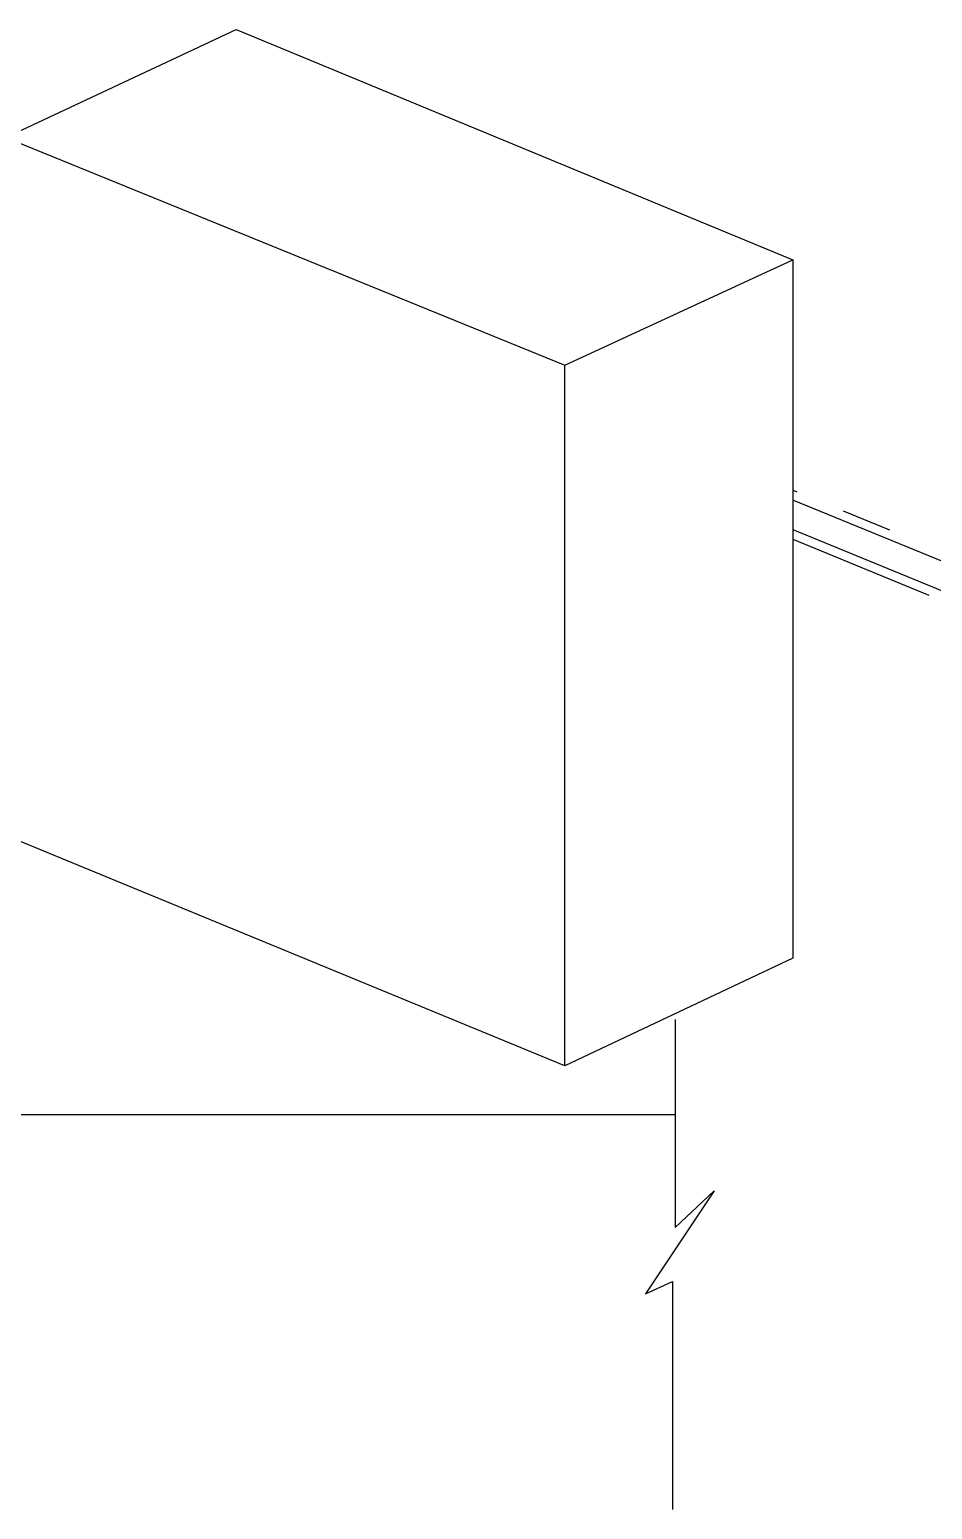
# Model space of a CAD drawing. Header units: metres. Extents: x 20 to 415, y 5 to 292.
# Drawn here: x 118.75 to 128.15, y 204.48 to 219.89 of the extents above; entities that cross this region are included whole.
import ezdxf

# ---------------------------------------------------------------- set-up
doc = ezdxf.new("R2010")
doc.units = ezdxf.units.M
for name, color, linetype in [('ВОЗДУХОВОДЫ', 7, 'Continuous'), ('ИЗОЛЯЦИЯ', 3, 'Continuous'), ('ОБОЗНАЧЕНИЯ', 7, 'Continuous'), ('ТРУБОПРОВОД', 5, 'Continuous')]:
    doc.layers.add(name, color=color, linetype=linetype)

msp = doc.modelspace()

# ---------------------------------------------------------------- linework, layer by layer
at = {"layer": 'ВОЗДУХОВОДЫ'}
for points in [[(126.694, 210.223), (124.322, 209.101), (118.506, 211.499), (118.506, 218.768), (120.904, 219.891), (126.694, 217.493), (126.694, 210.223)], [(118.506, 218.768), (124.322, 216.396), (126.694, 217.493)], [(124.322, 209.101), (124.322, 216.396)]]:
    msp.add_lwpolyline(points, dxfattribs=at)
at = {"layer": 'ИЗОЛЯЦИЯ'}
for points in [[(126.742, 215.076), (126.694, 215.095)], [(127.704, 214.68), (127.223, 214.878)], [(126.694, 214.585), (128.11, 214.004)]]:
    msp.add_lwpolyline(points, dxfattribs=at)
at = {"layer": 'ОБОЗНАЧЕНИЯ'}
for points in [[(125.47, 209.586), (125.47, 207.418), (125.878, 207.8), (125.164, 206.729), (125.444, 206.856)], [(125.47, 208.591), (112.64, 208.591)], [(125.444, 206.856), (125.444, 204.484)]]:
    msp.add_lwpolyline(points, dxfattribs=at)
at = {"layer": 'ТРУБОПРОВОД'}
for points in [[(149.676, 205.581), (126.694, 214.993)], [(126.694, 214.687), (149.549, 205.3)]]:
    msp.add_lwpolyline(points, dxfattribs=at)

doc.saveas('drawing.dxf')
